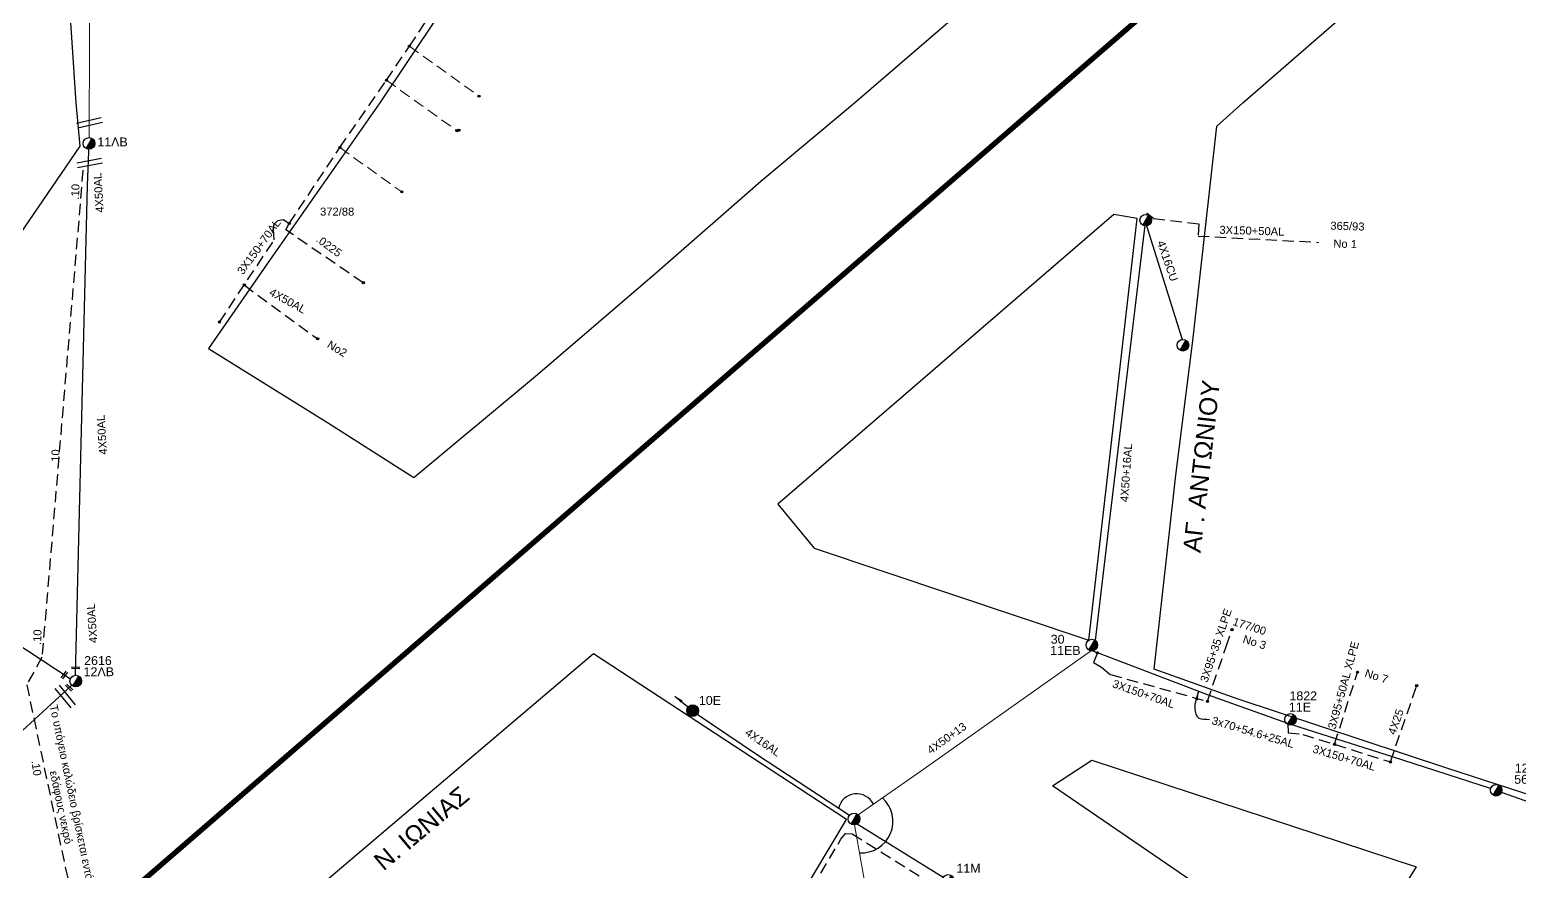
# Model space of a CAD drawing. Header units: millimetres. Extents: x 800 to 1929, y 264 to 786.
# Drawn here: x 1020.7 to 1188.1, y 439 to 533.6 of the extents above; entities that cross this region are included whole.
import ezdxf

# ---------------------------------------------------------------- set-up
doc = ezdxf.new("R2010")
doc.units = ezdxf.units.MM
doc.linetypes.add('DASHED', pattern=[19.05, 12.7, -6.35])
doc.linetypes.add('DASHEDX2', pattern=[38.1, 25.4, -12.7])
doc.layers.add('Άγνωστα', color=7, linetype='Continuous', lineweight=5)
for name, color, linetype in [('Γέφυρες Εναέριου Δικτύου', 7, 'Continuous'), ('Γυμνά εναέρια ΧΤ (3Φ)   4x16AL', 7, 'Continuous'), ('Γυμνά εναέρια ΧΤ (3Φ)   4x50AL', 7, 'Continuous'), ('Γυμνά εναέρια ΧΤ και ΦΟΠ (3Φ)   4x16+16AL', 7, 'Continuous'), ('Γυμνά εναέρια ΧΤ και ΦΟΠ (3Φ)   4x50+16AL', 7, 'Continuous'), ('Επιγραφές - Σχήματα', 7, 'Continuous'), ('Καλώδια ΧΤ   3x150+50AL', 7, 'DASHED'), ('Καλώδια ΧΤ   3x150+70AL', 7, 'DASHED'), ('Καλώδια ΧΤ   3x150AL+50XLPE', 7, 'DASHED'), ('Καλώδια ΧΤ   3x95+35 XLPE', 7, 'DASHED'), ('Μηχανική τομή', 7, 'Continuous'), ('Στύλος Ξύλινος', 7, 'Continuous'), ('Στύλος Ξύλινος @ 1', 7, 'Continuous'), ('Στύλος ΦΜ', 7, 'Continuous'), ('Στύλος ΦΜ @ 1', 7, 'Continuous'), ('Συνδέσεις', 7, 'Continuous'), ('Συνεστραμμένα ΧΤ   3x70+54.6+25 AL', 7, 'SYN_LINE'), ('Τομή', 7, 'Continuous'), ('Υπόβαθρο ΔΕΗ', 7, 'Continuous'), ('Υπόγεια Καλώδια Δικτύου ΧΤ   .10', 7, 'DASHED'), ('Υπόγεια καλώδια Δικτύου ΧΤ και Παρ. ΧΤ - 3X150+70 AL', 7, 'DASHED'), ('Υπόγεια καλώδια Δικτύου ΧΤ και Παρ. ΧΤ X-95  (3X95AL +35CU  XLPE)', 7, 'DASHED'), ('Υπόγεια καλώδια Παροχών ΧΤ   .0225', 7, 'DASHED'), ('Υπόγεια καλώδια Παροχών ΧΤ   4x16CU', 7, 'DASHED'), ('Υπόγεια καλώδια Παροχών ΧΤ   4x25', 7, 'DASHED'), ('Υπόγεια καλώδια Παροχών ΧΤ   4x50AL', 7, 'DASHED')]:
    doc.layers.add(name, color=color, linetype=linetype)
doc.styles.add('arial', font='arial.ttf')
doc.styles.get("Standard").update_dxf_attribs({"font": 'arial.ttf'})
doc.linetypes.add('SYN_LINE', pattern='A,0.5,-0.0001,["/\\/\\/\\/",Standard,S=0.1,R=0,X=0,Y=-0.05],-0.25', length=0.7501)
doc.dimstyles.new('ISO-25', dxfattribs={"dimtxt": 2.5, "dimasz": 1, "dimexe": 1.25, "dimexo": 0.625, "dimtad": 1, "dimtxsty": 'Standard', "dimcen": 2.5, "dimadec": 0, "dimazin": 0, "dimtfac": 1, "dimtmove": 0, "dimatfit": 3, "dimfxl": 1.25, "dimarcsym": 0})

# ---------------------------------------------------------------- blocks, each defined once
blk = doc.blocks.new('*U37')
at = {"layer": 'Συνδέσεις', "linetype": 'SYN_LINE', "ltscale": 40}
blk.add_hatch(color=256, dxfattribs=at).paths.add_polyline_path([(0.5, -0.01, 1), (-0.5, -0.01, 1)])
at = {"layer": 'Συνδέσεις'}
blk.add_circle((0, -0.01), 0.5, dxfattribs=at)
blk = doc.blocks.new('ΥΠΑΡΧΩΝ ΤΣΙΜΕΝΤΕΝΙΟΣ ΣΤΥΛΟΣ')
at = {"layer": 'Στύλος ΦΜ'}
blk.add_hatch(color=256, dxfattribs=at).paths.add_polyline_path([(-1.29, -2.28, 0.574793), (2.62, 0, 0.268822), (1.3, 2.27)])
blk.add_line((-1.29, -2.28), (1.3, 2.27), dxfattribs=at)
blk.add_circle((0, 0), 2.62, dxfattribs=at)
at = {"layer": 'Στύλος ΦΜ', "flags": 4}
for tag, p in [('ΤΥΠΟΣ', (-4.91, 3.03)), ('ΑΡΙΘΜΟΣ', (-4.68, 8.05))]:
    blk.add_attdef(tag, p, '', height=4, dxfattribs=at)
blk = doc.blocks.new('ΤΟΜΗ')
at = {"layer": 'Τομή', "ltscale": 40}
for p, q in [((-5.68, 0), (5.68, 0)), ((5.68, -2.33), (-5.68, -2.33))]:
    blk.add_line(p, q, dxfattribs=at)
blk = doc.blocks.new('ΥΠΑΡΧΩΝ ΞΥΛΙΝΟΣ ΣΤΥΛΟΣ')
at = {"layer": 'Στύλος Ξύλινος'}
h = blk.add_hatch(color=7, dxfattribs=at)
h.paths.add_polyline_path([(-2.62, 0, 0.270008), (-1.29, -2.28), (1.3, 2.27, 0.576266)])
h.paths.add_polyline_path([(-1.29, -2.28, 0.574793), (2.62, 0, 0.268822), (1.3, 2.27)])
at = {"layer": 'Στύλος Ξύλινος', "color": 7}
blk.add_line((-1.29, -2.28), (1.3, 2.27), dxfattribs=at)
blk.add_circle((0, 0), 2.62, dxfattribs=at)
at = {"layer": 'Στύλος Ξύλινος', "flags": 4}
for tag, p in [('ΑΡΙΘΜΟΣ', (-4.91, 8.6)), ('ΤΥΠΟΣ', (-4.85, 3.39))]:
    blk.add_attdef(tag, p, '', height=4, dxfattribs=at)
blk = doc.blocks.new('ΜΗΧΑΝΙΚΗ ΤΟΜΗ')
at = {"layer": 'Μηχανική τομή', "ltscale": 40}
for p, q in [((-1.89, 0.78), (1.89, 0.78)), ((1.89, 0), (-1.89, 0))]:
    blk.add_line(p, q, dxfattribs=at)

msp = doc.modelspace()

# ---------------------------------------------------------------- linework, layer by layer
at = {"layer": 'Άγνωστα', "color": 173}
msp.add_lwpolyline([(1027.317, 521.501), (1027.366, 532.452), (1027.352, 557.012), (1027.517, 557.793), (1030.003, 576.961), (1033.696, 603.076)], dxfattribs=at)
at = {"layer": 'Άγνωστα', "color": 151, "linetype": 'DASHED', "ltscale": 0.1}
for points in [[(1063.342, 531.775), (1071.096, 526.207)], [(1060.767, 527.94), (1060.767, 527.94), (1068.684, 522.283)], [(1055.523, 520.379), (1062.486, 515.397)]]:
    msp.add_lwpolyline(points, dxfattribs=at)
at = {"layer": 'Άγνωστα', "color": 30}
for points in [[(1113.79, 445.371), (1120.835, 450.261), (1140.029, 463.827)], [(1116.499, 426.747), (1113.4, 444.249)]]:
    msp.add_lwpolyline(points, dxfattribs=at)
at = {"layer": 'Άγνωστα', "color": 133}
msp.add_lwpolyline([(994.481, 432.074), (1010.956, 446.721), (1025.373, 459.933)], dxfattribs=at)
at = {"layer": 'Γέφυρες Εναέριου Δικτύου'}
for centre, radius, start, end in [((1113.64, 445.654), 2.085, 25.99201, 167.69413), ((1114.165, 444.625), 3.542, 266.66492, 48.26469)]:
    msp.add_arc(centre, radius, start, end, dxfattribs=at)
at = {"layer": 'Γυμνά εναέρια ΧΤ (3Φ)   4x16AL', "color": 30}
msp.add_lwpolyline([(1112.818, 445.301), (1102.48, 452.088), (1095.698, 456.66)], dxfattribs=at)
at = {"layer": 'Γυμνά εναέρια ΧΤ (3Φ)   4x50AL', "color": 6}
msp.add_lwpolyline([(1025.789, 461.059), (1027.132, 516.102), (1027.315, 520.846)], dxfattribs=at)
at = {"layer": 'Γυμνά εναέρια ΧΤ και ΦΟΠ (3Φ)   4x16+16AL', "color": 173}
msp.add_lwpolyline([(1113.701, 444.357), (1123.378, 438.347)], dxfattribs=at)
at = {"layer": 'Γυμνά εναέρια ΧΤ και ΦΟΠ (3Φ)   4x50+16AL', "color": 30}
msp.add_lwpolyline([(1140.484, 464.967), (1142.059, 478.28), (1146.122, 511.961)], dxfattribs=at)
at = {"layer": 'Γυμνά εναέρια ΧΤ και ΦΟΠ (3Φ)   4x50+16AL', "color": 6}
msp.add_lwpolyline([(980.217, 489.861), (988.479, 484.814), (1025.221, 460.656)], dxfattribs=at)
at = {"layer": 'Καλώδια ΧΤ   3x150+50AL', "color": 30, "ltscale": 0.1}
msp.add_lwpolyline([(1146.22, 512.867), (1146.3, 513.012), (1147.044, 512.423), (1152.093, 511.797), (1152.018, 510.434), (1165.616, 509.726)], dxfattribs=at)
at = {"layer": 'Καλώδια ΧΤ   3x150+70AL', "color": 5, "ltscale": 0.1}
for points in [[(1140.7, 463.572), (1140.275, 462.512), (1141.167, 461.963), (1142.179, 461.127), (1153.087, 458.139)], [(1162.123, 455.63), (1162.141, 454.597), (1163.805, 454.418), (1173.659, 451.314)]]:
    msp.add_lwpolyline(points, dxfattribs=at)
at = {"layer": 'Καλώδια ΧΤ   3x150AL+50XLPE', "color": 2, "ltscale": 0.1}
msp.add_lwpolyline([(1101.129, 423.762), (1101.861, 424.113), (1101.957, 424.761), (1101.789, 425.72), (1111.86, 442.615), (1112.388, 443.263), (1113.135, 443.242), (1122.454, 437.406)], dxfattribs=at)
at = {"layer": 'Καλώδια ΧΤ   3x95+35 XLPE', "color": 5, "ltscale": 0.1}
msp.add_lwpolyline([(1153.087, 458.139), (1155.189, 464.285), (1155.828, 466.181)], dxfattribs=at)
at = {"layer": 'Συνεστραμμένα ΧΤ   3x70+54.6+25 AL', "color": 5, "ltscale": 10}
for points in [[(1184.917, 448.316), (1173.887, 451.903), (1164.331, 454.938), (1162.123, 455.63), (1153.18, 458.828), (1140.029, 463.827)], [(1274.903, 417.602), (1246.175, 427.178), (1226.24, 433.766), (1186.149, 447.882)]]:
    msp.add_lwpolyline(points, dxfattribs=at)
at = {"layer": 'Υπόβαθρο ΔΕΗ', "linetype": 'DASHEDX2', "ltscale": 0.5, "const_width": 0.6, "flags": 128}
msp.add_lwpolyline([(832.344, 284.266), (856.857, 300.347), (889.55, 315.802), (934.941, 354.308), (1014.073, 421.285), (1149.871, 538.765), (1218.128, 597.608), (1288.246, 657.352), (1365.983, 724.094), (1393.161, 747.604), (1397.349, 751.092), (1399.044, 752.188), (1401.238, 753.184), (1426.765, 765.542)], dxfattribs=at)
at = {"layer": 'Υπόβαθρο ΔΕΗ', "ltscale": 0.1}
msp.add_lwpolyline([(1306.438, 609.054), (1347.959, 588.833), (1317.106, 525.424), (1317.106, 525.424), (1303.048, 496.654), (1290.501, 470.496), (1278.348, 445.226), (1267.032, 421.426), (1247.728, 427.787), (1209.478, 441.05), (1180.003, 450.603), (1156.436, 458.413), (1147.081, 461.73), (1149.523, 483.559), (1151.442, 498.668), (1154.132, 522.774), (1157.058, 525.424), (1272.449, 625.607), (1305.818, 609.356)], dxfattribs=at)
at = {"layer": 'Υπόβαθρο ΔΕΗ'}
for points in [[(1121.812, 617.769), (1060.015, 525.424), (1047.684, 507.787), (1040.749, 497.785), (1054.13, 489.459), (1063.847, 483.282), (1077.737, 494.883), (1091.219, 506.426), (1102.852, 516.606), (1113.392, 525.424), (1167.05, 571.603), (1166.906, 582.555), (1150.743, 595.177)], [(1025.875, 525.424), (1024.468, 546.341), (1024.468, 546.341), (910.812, 585.772), (900.376, 576.86), (905.701, 553.548), (951.386, 525.424), (1006.414, 491.466), (1026.328, 520.543), (1025.875, 525.421)]]:
    msp.add_lwpolyline(points, dxfattribs=at)
for points in [[(1104.753, 480.283), (1108.848, 475.345), (1139.73, 465.021), (1145.19, 512.4), (1142.541, 512.84)], [(1082.996, 396.904), (1093.175, 413.455), (1105.134, 432.539), (1112.505, 444.83), (1084.03, 463.459), (1046.774, 431.851), (1052.861, 423.562), (1055.733, 418.641), (1059.142, 412.236), (1061.651, 406.175), (1063.229, 401.123), (1065.004, 393.59), (1078.483, 390.453)], [(1135.638, 448.627), (1140.066, 451.52), (1176.551, 439.513), (1169.551, 428.255), (1166.157, 427.759)]]:
    msp.add_lwpolyline(points, close=True, dxfattribs=at)
at = {"layer": 'Υπόγεια Καλώδια Δικτύου ΧΤ   .10', "color": 7, "ltscale": 0.1}
msp.add_lwpolyline([(1026.629, 517.834), (1022.026, 463.088), (1020.302, 459.987), (1027.668, 425.255), (1016.775, 415.744), (1014.577, 388.549)], dxfattribs=at)
at = {"layer": 'Υπόγεια καλώδια Δικτύου ΧΤ και Παρ. ΧΤ - 3X150+70 AL', "color": 151, "ltscale": 0.1}
for points in [[(1049.829, 511.837), (1055.523, 520.379), (1060.767, 527.94), (1063.342, 531.778), (1071.263, 543.698), (1122.439, 619.973)], [(1041.985, 500.756), (1048.134, 509.993), (1048.074, 511.202), (1048.134, 511.776), (1048.528, 512.169), (1049.194, 512.29), (1049.829, 511.837)]]:
    msp.add_lwpolyline(points, dxfattribs=at)
at = {"layer": 'Υπόγεια καλώδια Δικτύου ΧΤ και Παρ. ΧΤ X-95  (3X95AL +35CU  XLPE)', "color": 5, "ltscale": 0.1}
msp.add_lwpolyline([(1167.369, 453.295), (1169.951, 461.395)], dxfattribs=at)
at = {"layer": 'Υπόγεια καλώδια Παροχών ΧΤ   .0225', "color": 151, "ltscale": 0.1}
msp.add_lwpolyline([(1058.153, 505.186), (1049.436, 511.142), (1049.829, 511.837)], dxfattribs=at)
at = {"layer": 'Υπόγεια καλώδια Παροχών ΧΤ   4x16CU', "color": 30, "linetype": 'Continuous', "ltscale": 0.1}
msp.add_lwpolyline([(1146.122, 511.961), (1150.246, 498.813)], dxfattribs=at)
at = {"layer": 'Υπόγεια καλώδια Παροχών ΧΤ   4x25', "color": 5, "ltscale": 0.1}
msp.add_lwpolyline([(1173.659, 451.314), (1176.607, 459.877)], dxfattribs=at)
at = {"layer": 'Υπόγεια καλώδια Παροχών ΧΤ   4x50AL', "color": 151, "ltscale": 0.1}
msp.add_lwpolyline([(1044.765, 504.931), (1053.03, 498.875)], dxfattribs=at)

# ---------------------------------------------------------------- block references
at = {"layer": 'Μηχανική τομή'}
for p, xscale, yscale, zscale, rotation in [((1024.472, 461.149), 0.2499999999999855, 0.2499999999999855, 0.2499999999999855, 233.452513126179), ((1025.807, 461.795), 0.2500000000000178, 0.2500000000000178, 0.2500000000000178, 358.1275035131325), ((1025.017, 459.606), 0.2499999999999749, 0.2499999999999749, 0.2499999999999749, 316.0366184949384)]:
    msp.add_blockref('ΜΗΧΑΝΙΚΗ ΤΟΜΗ', p, dxfattribs=dict(at, xscale=xscale, yscale=yscale, zscale=zscale, rotation=rotation))
at = {"layer": 'Στύλος Ξύλινος @ 1', "ltscale": 40}
ref = msp.add_blockref('ΥΠΑΡΧΩΝ ΞΥΛΙΝΟΣ ΣΤΥΛΟΣ', (1095.194, 457.077), dxfattribs=dict(at, xscale=0.25, yscale=0.25, zscale=0.25))
ref.add_attrib('ΤΥΠΟΣ', '10E', (1095.895, 457.733), dxfattribs={"layer": 'Στύλος Ξύλινος', "height": 1, "flags": 4})
at = {"layer": 'Στύλος ΦΜ @ 1', "ltscale": 40}
ref = msp.add_blockref('ΥΠΑΡΧΩΝ ΤΣΙΜΕΝΤΕΝΙΟΣ ΣΤΥΛΟΣ', (1027.314, 520.847), dxfattribs=dict(at, xscale=0.25, yscale=0.25, zscale=0.25))
ref.add_attrib('ΤΥΠΟΣ', '11ΛΒ', (1028.246, 520.513), dxfattribs={"layer": 'Στύλος ΦΜ', "height": 1, "flags": 4})
at = {"layer": 'Στύλος ΦΜ @ 1', "ltscale": 40, "xscale": 0.25, "yscale": 0.25, "zscale": 0.25}
for p in [(1146.142, 512.217), (1150.322, 498.163), (1113.336, 444.9)]:
    msp.add_blockref('ΥΠΑΡΧΩΝ ΤΣΙΜΕΝΤΕΝΙΟΣ ΣΤΥΛΟΣ', p, dxfattribs=at)
at = {"layer": 'Στύλος ΦΜ @ 1', "ltscale": 40}
ref = msp.add_blockref('ΥΠΑΡΧΩΝ ΤΣΙΜΕΝΤΕΝΙΟΣ ΣΤΥΛΟΣ', (1140.078, 464.454), dxfattribs=dict(at, xscale=0.25, yscale=0.25, zscale=0.25))
ref.add_attrib('ΤΥΠΟΣ', '11EB', (1135.399, 463.354), dxfattribs={"layer": 'Στύλος ΦΜ', "height": 1, "flags": 4})
ref.add_attrib('ΑΡΙΘΜΟΣ', '30', (1135.458, 464.611), dxfattribs={"layer": 'Στύλος ΦΜ', "height": 1, "flags": 4})
ref = msp.add_blockref('ΥΠΑΡΧΩΝ ΤΣΙΜΕΝΤΕΝΙΟΣ ΣΤΥΛΟΣ', (1025.826, 460.406), dxfattribs=dict(at, xscale=0.25, yscale=0.25, zscale=0.25))
ref.add_attrib('ΤΥΠΟΣ', '12ΛΒ', (1026.705, 460.954), dxfattribs={"layer": 'Στύλος ΦΜ', "height": 1, "flags": 4})
ref.add_attrib('ΑΡΙΘΜΟΣ', '2616', (1026.764, 462.211), dxfattribs={"layer": 'Στύλος ΦΜ', "height": 1, "flags": 4})
ref = msp.add_blockref('ΥΠΑΡΧΩΝ ΤΣΙΜΕΝΤΕΝΙΟΣ ΣΤΥΛΟΣ', (1162.419, 456.091), dxfattribs=dict(at, xscale=0.25, yscale=0.25, zscale=0.25))
ref.add_attrib('ΤΥΠΟΣ', '11E', (1162.242, 456.985), dxfattribs={"layer": 'Στύλος ΦΜ', "height": 1, "flags": 4})
ref.add_attrib('ΑΡΙΘΜΟΣ', '1822', (1162.301, 458.242), dxfattribs={"layer": 'Στύλος ΦΜ', "height": 1, "flags": 4})
ref = msp.add_blockref('ΥΠΑΡΧΩΝ ΤΣΙΜΕΝΤΕΝΙΟΣ ΣΤΥΛΟΣ', (1185.546, 448.137), dxfattribs=dict(at, xscale=0.25, yscale=0.25, zscale=0.25))
ref.add_attrib('ΤΥΠΟΣ', '56', (1187.575, 448.862), dxfattribs={"layer": 'Στύλος ΦΜ', "height": 1, "flags": 4})
ref.add_attrib('ΑΡΙΘΜΟΣ', '128', (1187.634, 450.119), dxfattribs={"layer": 'Στύλος ΦΜ', "height": 1, "flags": 4})
ref = msp.add_blockref('ΥΠΑΡΧΩΝ ΤΣΙΜΕΝΤΕΝΙΟΣ ΣΤΥΛΟΣ', (1123.931, 437.996), dxfattribs=dict(at, xscale=0.25, yscale=0.25, zscale=0.25))
ref.add_attrib('ΤΥΠΟΣ', '11M', (1124.849, 438.862), dxfattribs={"layer": 'Στύλος ΦΜ', "height": 1, "flags": 4})
at = {"layer": 'Συνδέσεις', "xscale": 0.25, "yscale": 0.25, "zscale": 0.25}
for p in [(1063.342, 531.778), (1060.767, 527.943), (1071.164, 526.159), (1068.685, 522.285), (1068.909, 522.337), (1055.526, 520.391), (1062.489, 515.408), (1049.833, 511.848), (1044.768, 504.943), (1058.156, 505.197), (1041.988, 500.767), (1053.033, 498.887), (1155.832, 466.193), (1140.703, 463.583), (1169.954, 461.407), (1176.611, 459.888), (1153.087, 458.139), (1167.372, 453.307), (1173.659, 451.314)]:
    msp.add_blockref('*U37', p, dxfattribs=at)
at = {"layer": 'Τομή'}
for p, xscale, yscale, zscale, rotation in [((1027.304, 523.45), 0.2499999999999899, 0.2499999999999899, 0.2499999999999899, 13.04020738412571), ((1027.322, 518.923), 0.2499999999999899, 0.2499999999999899, 0.2499999999999899, 10.65999861707472), ((1024.86, 458.85), 0.2500000000000634, 0.2500000000000634, 0.2500000000000634, 309.0023318545163)]:
    msp.add_blockref('ΤΟΜΗ', p, dxfattribs=dict(at, xscale=xscale, yscale=yscale, zscale=zscale, rotation=rotation))

# ---------------------------------------------------------------- texts
at = {"layer": 'Άγνωστα', "insert": (1121.436, 452.882), "char_height": 0.9, "width": 84.18588, "attachment_point": 1, "rotation": 35.6153}
msp.add_mtext('4X50+13', dxfattribs=at)
at = {"layer": 'Γυμνά εναέρια ΧΤ (3Φ)   4x16AL', "color": 7, "insert": (1101.515, 455.155), "char_height": 0.9, "width": 84.18588, "attachment_point": 1, "rotation": 325.55742}
msp.add_mtext('4X16AL', dxfattribs=at)
at = {"layer": 'Γυμνά εναέρια ΧΤ (3Φ)   4x50AL', "color": 7, "char_height": 0.9, "width": 84.18588, "attachment_point": 1, "rotation": 93.90402}
for insert in [(1028.093, 513.027), (1028.46, 485.829), (1027.358, 464.645)]:
    msp.add_mtext('4X50AL', dxfattribs=dict(at, insert=insert))
at = {"layer": 'Γυμνά εναέρια ΧΤ και ΦΟΠ (3Φ)   4x50+16AL', "color": 7, "insert": (1143.267, 480.569), "char_height": 0.9, "width": 84.18588, "attachment_point": 1, "rotation": 86.02386}
msp.add_mtext('4X50+16AL', dxfattribs=at)
at = {"layer": 'Επιγραφές - Σχήματα', "insert": (1053.293, 513.63), "char_height": 0.9, "width": 84.18588, "attachment_point": 1}
msp.add_mtext('372/88', dxfattribs=at)
at = {"layer": 'Επιγραφές - Σχήματα', "ltscale": 40, "insert": (1054.47, 498.756), "char_height": 0.9, "attachment_point": 1, "rotation": 328.8971, "style": 'arial'}
msp.add_mtext('No2', dxfattribs=at)
at = {"layer": 'Επιγραφές - Σχήματα'}
for s, insert, char_height, width, attachment_point, rotation in [('ΑΓ. ΑΝΤΩΝΙΟΥ', (1150.31, 474.993), 2, 20.23419, 1, 83.51662), ('177/00', (1157.812, 466.555), 0.9, 9.93818, 5, 342.23876), ('No 3', (1158.374, 464.769), 0.9, 9.93818, 5, 342.23876), ('No 7', (1172.094, 460.942), 0.9, 9.93818, 5, 342.23876), ('Το υπόγειο καλώδειο βρίσκεται εντός του εδάφους νεκρό', (1024.79, 446.339), 0.9, 27.12614, 5, 281.77261), ('Ν. ΙΩΝΙΑΣ', (1059.137, 440.532), 2, 15.00172, 1, 39.86619)]:
    msp.add_mtext(s, dxfattribs=dict(at, insert=insert, char_height=char_height, width=width, attachment_point=attachment_point, rotation=rotation))
at = {"layer": 'Καλώδια ΧΤ   3x150+50AL', "color": 7, "char_height": 0.9, "width": 84.18588, "attachment_point": 1, "rotation": 358.25154}
for s, insert in [('3X150+50AL', (1154.44, 511.595)), ('365/93', (1166.914, 512.06)), ('Νo 1', (1167.254, 510.05))]:
    msp.add_mtext(s, dxfattribs=dict(at, insert=insert))
at = {"layer": 'Καλώδια ΧΤ   3x150+70AL', "color": 7, "char_height": 0.9, "width": 84.18588, "attachment_point": 1}
for insert, rotation in [((1142.606, 460.588), 340.78543), ((1165.094, 453.262), 343.31499)]:
    msp.add_mtext('3X150+70AL', dxfattribs=dict(at, insert=insert, rotation=rotation))
at = {"layer": 'Καλώδια ΧΤ   3x95+35 XLPE', "color": 7, "insert": (1152.22, 460.469), "char_height": 0.9, "width": 84.18588, "attachment_point": 1, "rotation": 71.30748}
msp.add_mtext('3X95+35 XLPE', dxfattribs=at)
at = {"layer": 'Συνεστραμμένα ΧΤ   3x70+54.6+25 AL', "color": 7, "insert": (1153.742, 456.45), "char_height": 0.9, "width": 84.18588, "attachment_point": 1, "rotation": 343.50975}
msp.add_mtext('3x70+54.6+25AL', dxfattribs=at)
at = {"layer": 'Υπόγεια Καλώδια Δικτύου ΧΤ   .10', "color": 7, "char_height": 0.9, "width": 84.18588, "attachment_point": 1}
for insert, rotation in [((1025.278, 514.562), 87.61149), ((1023.028, 484.727), 87.61149), ((1021.01, 464.485), 87.61149), ((1021.717, 451.566), 278.8001)]:
    msp.add_mtext('.10', dxfattribs=dict(at, insert=insert, rotation=rotation))
at = {"layer": 'Υπόγεια καλώδια Δικτύου ΧΤ και Παρ. ΧΤ - 3X150+70 AL', "color": 7, "insert": (1043.894, 506.54), "char_height": 0.9, "width": 84.18588, "attachment_point": 1, "rotation": 53.90013}
msp.add_mtext('3X150+70AL', dxfattribs=at)
at = {"layer": 'Υπόγεια καλώδια Δικτύου ΧΤ και Παρ. ΧΤ X-95  (3X95AL +35CU  XLPE)', "color": 7, "insert": (1166.599, 455.154), "char_height": 0.9, "width": 84.18588, "attachment_point": 1, "rotation": 74.73177}
msp.add_mtext('3X95+50AL XLPE', dxfattribs=at)
at = {"layer": 'Υπόγεια καλώδια Παροχών ΧΤ   .0225', "color": 7, "insert": (1053.301, 510.602), "char_height": 0.9, "width": 84.18588, "attachment_point": 1, "rotation": 323.87824}
msp.add_mtext('.0225', dxfattribs=at)
at = {"layer": 'Υπόγεια καλώδια Παροχών ΧΤ   4x16CU', "color": 7, "insert": (1148.245, 510.031), "char_height": 0.9, "width": 84.18588, "attachment_point": 1, "rotation": 289.03072}
msp.add_mtext('4X16CU', dxfattribs=at)
at = {"layer": 'Υπόγεια καλώδια Παροχών ΧΤ   4x25', "color": 7, "insert": (1173.345, 454.59), "char_height": 0.9, "width": 84.18588, "attachment_point": 1, "rotation": 70.5437}
msp.add_mtext('4X25', dxfattribs=at)
at = {"layer": 'Υπόγεια καλώδια Παροχών ΧΤ   4x50AL', "color": 7, "insert": (1047.918, 504.632), "char_height": 0.9, "width": 84.18588, "attachment_point": 1, "rotation": 331.21106}
msp.add_mtext('4X50AL', dxfattribs=at)

# ---------------------------------------------------------------- leaders
at = {"layer": 'Επιγραφές - Σχήματα', "path_type": 1}
msp.add_leader([(1152.062, 459.253), (1151.649, 457.274), (1152.115, 456.246), (1153.316, 456.099)], dimstyle='ISO-25', override={"dimgap": 0.625, "dimtad": 0}, dxfattribs=at)
at = {"layer": 'Επιγραφές - Σχήματα'}
msp.add_leader([(1093.198, 458.725), (1095.195, 457.077)], dimstyle='ISO-25', override={"dimgap": 0.625, "dimtad": 0}, dxfattribs=at)

doc.saveas('drawing.dxf')
